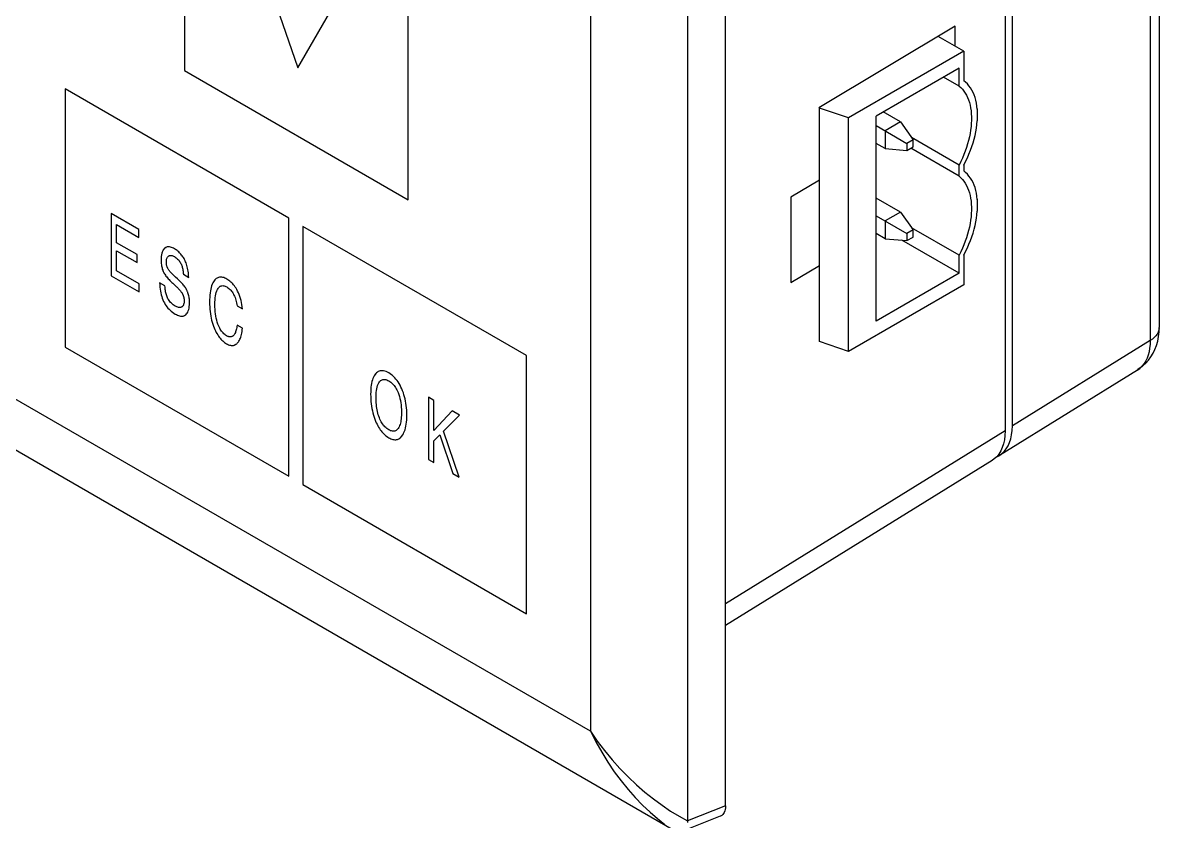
# Model space of a CAD drawing. Extents: x 0 to 420, y 0 to 297.
# Drawn here: x 197.8 to 250.1, y 99 to 135.7 of the extents above; entities that cross this region are included whole.
import ezdxf

# ---------------------------------------------------------------- set-up
doc = ezdxf.new("R2010")
doc.units = 0
doc.header["$LTSCALE"] = 23.1
doc.layers.add('40000_ISO', color=7, linetype='CONTINUOUS')

msp = doc.modelspace()

# ---------------------------------------------------------------- linework, layer by layer
at = {"layer": '40000_ISO', "color": 7, "linetype": 'CONTINUOUS'}
for p, q in [((250.064, 179.209), (250.064, 121.723)), ((249.643, 178.607), (249.643, 121.121)), ((242.967, 174.753), (242.967, 116.964)), ((243.302, 117.2), (243.302, 174.947)), ((230.106, 99.719), (230.106, 168.311)), ((228.357, 167.3), (228.357, 99.033)), ((223.884, 165.531), (223.884, 103.151)), ((223.884, 103.151), (140.021, 151.569)), ((227.652, 98.627), (138.691, 149.988)), ((205.207, 145.42), (205.207, 133.542)), ((208.119, 140.299), (210.417, 133.665)), ((215.494, 127.602), (215.494, 139.481)), ((210.417, 133.665), (212.715, 137.645)), ((240.675, 135.588), (234.394, 131.833)), ((240.675, 134.657), (240.675, 135.588)), ((241.067, 134.431), (239.883, 135.115)), ((241.067, 134.431), (235.765, 131.37)), ((241.067, 134.431), (241.067, 133.072)), ((205.207, 133.542), (215.494, 127.602)), ((240.854, 133.655), (237.036, 131.451)), ((240.854, 132.828), (240.854, 133.655)), ((240.854, 132.828), (240.138, 133.242)), ((241.152, 133.002), (241.067, 133.072)), ((241.232, 132.924), (241.152, 133.002)), ((241.305, 132.839), (241.232, 132.924)), ((210.003, 126.758), (199.715, 132.698)), ((199.715, 132.698), (199.715, 120.819)), ((240.854, 132.828), (240.933, 132.758)), ((240.933, 132.758), (241.005, 132.681)), ((241.005, 132.681), (241.073, 132.596)), ((241.073, 132.596), (241.134, 132.505)), ((241.134, 132.505), (241.19, 132.406)), ((241.19, 132.406), (241.241, 132.301)), ((241.373, 132.746), (241.305, 132.839)), ((241.436, 132.646), (241.373, 132.746)), ((241.492, 132.538), (241.436, 132.646)), ((241.541, 132.424), (241.492, 132.538)), ((241.585, 132.303), (241.541, 132.424)), ((235.765, 131.37), (234.42, 131.818)), ((234.42, 121.073), (234.42, 131.818)), ((241.241, 132.301), (241.285, 132.19)), ((241.285, 132.19), (241.323, 132.073)), ((241.323, 132.073), (241.355, 131.95)), ((241.355, 131.95), (241.381, 131.822)), ((241.381, 131.822), (241.4, 131.689)), ((241.621, 132.177), (241.585, 132.303)), ((241.651, 132.044), (241.621, 132.177)), ((241.674, 131.906), (241.651, 132.044)), ((241.691, 131.762), (241.674, 131.906)), ((235.765, 120.625), (235.765, 131.37)), ((237.036, 122.012), (237.036, 131.451)), ((238.154, 131.181), (237.361, 131.639)), ((241.4, 131.689), (241.413, 131.551)), ((241.413, 131.551), (241.419, 131.409)), ((241.419, 131.409), (241.419, 131.263)), ((241.703, 131.769), (241.689, 131.777)), ((241.691, 131.762), (241.703, 131.769)), ((241.703, 131.23), (241.703, 131.769)), ((237.036, 131.01), (238.45, 130.193)), ((238.154, 131.181), (237.446, 130.773)), ((237.446, 130.773), (237.446, 129.956)), ((238.154, 131.181), (238.733, 130.357)), ((241.381, 130.805), (241.355, 130.648)), ((241.4, 130.961), (241.381, 130.805)), ((241.413, 131.113), (241.4, 130.961)), ((241.419, 131.263), (241.413, 131.113)), ((241.621, 130.729), (241.651, 130.895)), ((241.651, 130.895), (241.674, 131.06)), ((241.674, 131.06), (241.691, 131.223)), ((241.703, 131.23), (241.691, 131.223)), ((238.733, 130.357), (238.45, 130.193)), ((240.854, 129.191), (238.663, 130.457)), ((238.733, 130.03), (238.733, 130.357)), ((241.285, 130.327), (241.241, 130.164)), ((241.323, 130.488), (241.285, 130.327)), ((241.355, 130.648), (241.323, 130.488)), ((241.492, 130.217), (241.541, 130.389)), ((241.541, 130.389), (241.585, 130.559)), ((241.585, 130.559), (241.621, 130.729)), ((237.446, 129.956), (237.036, 130.193)), ((237.446, 129.956), (238.45, 129.867)), ((238.45, 130.193), (238.45, 129.867)), ((238.45, 129.867), (238.733, 130.03)), ((240.854, 128.68), (238.625, 129.968)), ((241.134, 129.838), (241.073, 129.675)), ((241.19, 130.002), (241.134, 129.838)), ((241.241, 130.164), (241.19, 130.002)), ((241.305, 129.701), (241.373, 129.873)), ((241.373, 129.873), (241.436, 130.045)), ((241.436, 130.045), (241.492, 130.217)), ((240.933, 129.352), (240.854, 129.191)), ((240.854, 128.68), (240.854, 129.191)), ((241.005, 129.513), (240.933, 129.352)), ((241.073, 129.675), (241.005, 129.513)), ((241.067, 129.193), (241.152, 129.362)), ((241.067, 129.193), (241.067, 128.924)), ((241.152, 129.362), (241.232, 129.531)), ((241.232, 129.531), (241.305, 129.701)), ((240.854, 128.68), (240.933, 128.61)), ((241.152, 128.854), (241.067, 128.924)), ((241.232, 128.776), (241.152, 128.854)), ((241.305, 128.691), (241.232, 128.776)), ((241.373, 128.598), (241.305, 128.691)), ((234.42, 128.501), (233.102, 127.713)), ((240.933, 128.61), (241.005, 128.533)), ((241.005, 128.533), (241.073, 128.448)), ((241.073, 128.448), (241.134, 128.357)), ((241.134, 128.357), (241.19, 128.258)), ((241.19, 128.258), (241.241, 128.153)), ((241.241, 128.153), (241.285, 128.042)), ((241.436, 128.498), (241.373, 128.598)), ((241.492, 128.391), (241.436, 128.498)), ((241.541, 128.276), (241.492, 128.391)), ((241.585, 128.156), (241.541, 128.276)), ((241.621, 128.029), (241.585, 128.156)), ((233.102, 127.713), (233.102, 123.794)), ((238.154, 127.033), (237.036, 127.679)), ((241.285, 128.042), (241.323, 127.925)), ((241.323, 127.925), (241.355, 127.802)), ((241.355, 127.802), (241.381, 127.674)), ((241.381, 127.674), (241.4, 127.541)), ((241.651, 127.896), (241.621, 128.029)), ((241.674, 127.758), (241.651, 127.896)), ((241.691, 127.614), (241.674, 127.758)), ((241.703, 127.621), (241.689, 127.629)), ((241.4, 127.541), (241.413, 127.403)), ((241.413, 127.403), (241.419, 127.261)), ((241.419, 127.115), (241.413, 126.966)), ((241.419, 127.261), (241.419, 127.115)), ((241.691, 127.614), (241.703, 127.621)), ((241.703, 127.083), (241.703, 127.621)), ((203.098, 126.232), (201.831, 126.963)), ((201.831, 126.963), (201.831, 124.105)), ((210.003, 114.879), (210.003, 126.758)), ((237.036, 126.862), (238.45, 126.046)), ((238.154, 127.033), (237.446, 126.625)), ((237.446, 126.625), (237.446, 125.809)), ((238.154, 127.033), (238.733, 126.209)), ((241.381, 126.657), (241.355, 126.5)), ((241.4, 126.813), (241.381, 126.657)), ((241.413, 126.966), (241.4, 126.813)), ((241.585, 126.412), (241.621, 126.581)), ((241.621, 126.581), (241.651, 126.748)), ((241.651, 126.748), (241.674, 126.912)), ((241.674, 126.912), (241.691, 127.075)), ((241.703, 127.083), (241.691, 127.075)), ((202.077, 126.456), (203.098, 125.867)), ((202.077, 125.62), (202.077, 126.456)), ((203.098, 125.867), (203.098, 126.232)), ((220.938, 120.436), (210.65, 126.376)), ((210.65, 126.376), (210.65, 114.497)), ((238.733, 126.209), (238.45, 126.046)), ((240.854, 125.044), (238.663, 126.309)), ((238.733, 125.882), (238.733, 126.209)), ((241.285, 126.179), (241.241, 126.017)), ((241.323, 126.34), (241.285, 126.179)), ((241.355, 126.5), (241.323, 126.34)), ((241.436, 125.897), (241.492, 126.069)), ((241.492, 126.069), (241.541, 126.241)), ((241.541, 126.241), (241.585, 126.412)), ((203.021, 125.075), (202.077, 125.62)), ((237.446, 125.809), (237.036, 126.046)), ((237.446, 125.809), (238.45, 125.719)), ((240.854, 124.217), (238.216, 125.74)), ((238.45, 126.046), (238.45, 125.719)), ((238.45, 125.719), (238.733, 125.882)), ((241.134, 125.69), (241.073, 125.527)), ((241.19, 125.854), (241.134, 125.69)), ((241.241, 126.017), (241.19, 125.854)), ((241.232, 125.383), (241.305, 125.553)), ((241.305, 125.553), (241.373, 125.725)), ((241.373, 125.725), (241.436, 125.897)), ((202.077, 125.255), (203.021, 124.71)), ((202.077, 124.328), (202.077, 125.255)), ((203.021, 124.71), (203.021, 125.075)), ((204.144, 125.07), (204.133, 124.996)), ((204.159, 125.136), (204.144, 125.07)), ((204.178, 125.196), (204.159, 125.136)), ((204.2, 125.248), (204.178, 125.196)), ((204.226, 125.294), (204.2, 125.248)), ((204.255, 125.334), (204.226, 125.294)), ((204.288, 125.366), (204.255, 125.334)), ((204.288, 125.366), (204.359, 125.407)), ((204.316, 125.388), (204.288, 125.366)), ((204.333, 125.398), (204.316, 125.388)), ((204.346, 125.405), (204.333, 125.398)), ((204.377, 125.418), (204.346, 125.405)), ((204.409, 125.427), (204.377, 125.418)), ((204.443, 125.432), (204.409, 125.427)), ((204.478, 125.433), (204.443, 125.432)), ((204.45, 124.997), (204.471, 125.012)), ((204.471, 125.012), (204.478, 125.016)), ((204.516, 125.43), (204.478, 125.433)), ((204.478, 125.016), (204.494, 125.024)), ((204.494, 125.024), (204.519, 125.033)), ((204.557, 125.422), (204.516, 125.43)), ((204.519, 125.033), (204.545, 125.038)), ((204.545, 125.038), (204.572, 125.039)), ((204.6, 125.41), (204.557, 125.422)), ((204.572, 125.039), (204.601, 125.036)), ((204.645, 125.393), (204.6, 125.41)), ((204.601, 125.036), (204.632, 125.029)), ((204.632, 125.029), (204.665, 125.017)), ((204.693, 125.371), (204.645, 125.393)), ((204.665, 125.017), (204.7, 125.002)), ((204.743, 125.344), (204.693, 125.371)), ((204.786, 125.318), (204.743, 125.344)), ((204.827, 125.29), (204.786, 125.318)), ((204.867, 125.261), (204.827, 125.29)), ((204.905, 125.23), (204.867, 125.261)), ((204.941, 125.199), (204.905, 125.23)), ((204.976, 125.165), (204.941, 125.199)), ((205.009, 125.131), (204.976, 125.165)), ((205.042, 125.095), (205.009, 125.131)), ((205.072, 125.058), (205.042, 125.095)), ((205.102, 125.02), (205.072, 125.058)), ((205.13, 124.98), (205.102, 125.02)), ((240.933, 125.204), (240.854, 125.044)), ((240.854, 124.217), (240.854, 125.044)), ((241.005, 125.366), (240.933, 125.204)), ((241.073, 125.527), (241.005, 125.366)), ((241.067, 125.045), (241.152, 125.214)), ((241.067, 125.045), (241.067, 123.686)), ((241.152, 125.214), (241.232, 125.383)), ((204.127, 124.916), (204.125, 124.828)), ((204.125, 124.828), (204.125, 124.773)), ((204.125, 124.773), (204.128, 124.718)), ((204.133, 124.996), (204.127, 124.916)), ((204.128, 124.718), (204.133, 124.665)), ((204.133, 124.665), (204.139, 124.612)), ((204.139, 124.612), (204.148, 124.561)), ((204.148, 124.561), (204.158, 124.51)), ((204.158, 124.51), (204.17, 124.461)), ((204.37, 124.731), (204.372, 124.778)), ((204.371, 124.706), (204.37, 124.731)), ((204.372, 124.682), (204.371, 124.706)), ((204.372, 124.778), (204.376, 124.821)), ((204.373, 124.658), (204.372, 124.682)), ((204.376, 124.634), (204.373, 124.658)), ((204.376, 124.821), (204.382, 124.861)), ((204.379, 124.61), (204.376, 124.634)), ((204.383, 124.587), (204.379, 124.61)), ((204.382, 124.861), (204.391, 124.896)), ((204.388, 124.565), (204.383, 124.587)), ((204.394, 124.543), (204.388, 124.565)), ((204.391, 124.896), (204.403, 124.927)), ((204.401, 124.521), (204.394, 124.543)), ((204.435, 124.439), (204.401, 124.521)), ((204.403, 124.927), (204.417, 124.954)), ((204.417, 124.954), (204.432, 124.977)), ((204.432, 124.977), (204.45, 124.997)), ((204.7, 125.002), (204.737, 124.982)), ((204.737, 124.982), (204.779, 124.956)), ((204.779, 124.956), (204.819, 124.928)), ((204.819, 124.928), (204.856, 124.899)), ((204.856, 124.899), (204.89, 124.867)), ((204.89, 124.867), (204.922, 124.833)), ((204.922, 124.833), (204.952, 124.798)), ((204.952, 124.798), (204.979, 124.762)), ((204.979, 124.762), (205.005, 124.724)), ((205.005, 124.724), (205.028, 124.684)), ((205.028, 124.684), (205.045, 124.65)), ((205.045, 124.65), (205.062, 124.613)), ((205.062, 124.613), (205.077, 124.575)), ((205.077, 124.575), (205.09, 124.535)), ((205.09, 124.535), (205.102, 124.494)), ((205.102, 124.494), (205.113, 124.451)), ((205.157, 124.938), (205.13, 124.98)), ((205.184, 124.893), (205.157, 124.938)), ((205.209, 124.846), (205.184, 124.893)), ((205.233, 124.797), (205.209, 124.846)), ((205.256, 124.746), (205.233, 124.797)), ((205.278, 124.692), (205.256, 124.746)), ((205.298, 124.635), (205.278, 124.692)), ((205.317, 124.574), (205.298, 124.635)), ((205.334, 124.512), (205.317, 124.574)), ((205.349, 124.448), (205.334, 124.512)), ((233.102, 123.794), (234.42, 124.582)), ((201.831, 124.105), (203.111, 123.366)), ((203.111, 123.731), (202.077, 124.328)), ((204.17, 124.461), (204.184, 124.414)), ((204.184, 124.414), (204.2, 124.367)), ((204.2, 124.367), (204.207, 124.348)), ((204.207, 124.348), (204.214, 124.329)), ((204.214, 124.329), (204.222, 124.311)), ((204.222, 124.311), (204.229, 124.293)), ((204.229, 124.293), (204.237, 124.275)), ((204.237, 124.275), (204.246, 124.258)), ((204.246, 124.258), (204.254, 124.241)), ((204.254, 124.241), (204.263, 124.225)), ((204.263, 124.225), (204.271, 124.209)), ((204.271, 124.209), (204.296, 124.17)), ((204.296, 124.17), (204.323, 124.13)), ((204.323, 124.13), (204.352, 124.09)), ((204.352, 124.09), (204.384, 124.049)), ((204.384, 124.049), (204.419, 124.009)), ((204.419, 124.009), (204.455, 123.968)), ((204.452, 124.412), (204.435, 124.439)), ((204.47, 124.385), (204.452, 124.412)), ((204.455, 123.968), (204.493, 123.926)), ((204.49, 124.357), (204.47, 124.385)), ((204.512, 124.329), (204.49, 124.357)), ((204.535, 124.302), (204.512, 124.329)), ((204.56, 124.274), (204.535, 124.302)), ((204.585, 124.245), (204.56, 124.274)), ((204.612, 124.217), (204.585, 124.245)), ((204.64, 124.188), (204.612, 124.217)), ((204.67, 124.159), (204.64, 124.188)), ((204.7, 124.129), (204.67, 124.159)), ((204.731, 124.099), (204.7, 124.129)), ((204.764, 124.069), (204.731, 124.099)), ((204.798, 124.038), (204.764, 124.069)), ((204.879, 123.964), (204.798, 124.038)), ((204.923, 123.923), (204.879, 123.964)), ((205.113, 124.451), (205.122, 124.407)), ((205.122, 124.407), (205.131, 124.361)), ((205.131, 124.361), (205.138, 124.315)), ((205.138, 124.315), (205.143, 124.267)), ((205.143, 124.267), (205.148, 124.219)), ((205.148, 124.219), (205.151, 124.169)), ((205.151, 124.169), (205.397, 124.027)), ((205.362, 124.382), (205.349, 124.448)), ((205.372, 124.314), (205.362, 124.382)), ((205.381, 124.245), (205.372, 124.314)), ((205.388, 124.174), (205.381, 124.245)), ((205.394, 124.101), (205.388, 124.174)), ((205.397, 124.027), (205.394, 124.101)), ((206.668, 123.972), (206.635, 123.945)), ((206.705, 123.996), (206.668, 123.972)), ((206.737, 124.013), (206.705, 123.996)), ((206.773, 124.026), (206.737, 124.013)), ((206.81, 124.035), (206.773, 124.026)), ((206.847, 124.04), (206.81, 124.035)), ((206.886, 124.041), (206.847, 124.04)), ((206.927, 124.037), (206.886, 124.041)), ((206.968, 124.029), (206.927, 124.037)), ((207.012, 124.017), (206.968, 124.029)), ((207.057, 124), (207.012, 124.017)), ((207.104, 123.979), (207.057, 124)), ((207.153, 123.952), (207.104, 123.979)), ((240.854, 124.217), (237.036, 122.012)), ((203.111, 123.366), (203.111, 123.731)), ((204.307, 123.64), (204.061, 123.782)), ((204.061, 123.782), (204.065, 123.683)), ((204.065, 123.683), (204.072, 123.586)), ((204.072, 123.586), (204.082, 123.492)), ((204.082, 123.492), (204.095, 123.4)), ((204.31, 123.583), (204.307, 123.64)), ((204.314, 123.527), (204.31, 123.583)), ((204.32, 123.472), (204.314, 123.527)), ((204.328, 123.419), (204.32, 123.472)), ((204.493, 123.926), (204.534, 123.885)), ((204.534, 123.885), (204.576, 123.843)), ((204.576, 123.843), (204.619, 123.8)), ((204.619, 123.8), (204.664, 123.757)), ((204.664, 123.757), (204.744, 123.685)), ((204.744, 123.685), (204.775, 123.656)), ((204.775, 123.656), (204.805, 123.627)), ((204.805, 123.627), (204.835, 123.599)), ((204.835, 123.599), (204.863, 123.571)), ((204.863, 123.571), (204.891, 123.543)), ((204.891, 123.543), (204.918, 123.516)), ((204.918, 123.516), (204.944, 123.489)), ((204.966, 123.881), (204.923, 123.923)), ((204.944, 123.489), (204.969, 123.462)), ((205.007, 123.84), (204.966, 123.881)), ((204.969, 123.462), (204.992, 123.435)), ((205.047, 123.8), (205.007, 123.84)), ((205.085, 123.759), (205.047, 123.8)), ((205.121, 123.719), (205.085, 123.759)), ((205.155, 123.678), (205.121, 123.719)), ((205.187, 123.638), (205.155, 123.678)), ((205.216, 123.599), (205.187, 123.638)), ((205.243, 123.559), (205.216, 123.599)), ((205.268, 123.52), (205.243, 123.559)), ((205.279, 123.5), (205.268, 123.52)), ((205.291, 123.479), (205.279, 123.5)), ((205.302, 123.457), (205.291, 123.479)), ((205.312, 123.435), (205.302, 123.457)), ((206.412, 123.491), (206.395, 123.405)), ((206.432, 123.57), (206.412, 123.491)), ((206.454, 123.644), (206.432, 123.57)), ((206.48, 123.711), (206.454, 123.644)), ((206.508, 123.772), (206.48, 123.711)), ((206.539, 123.827), (206.508, 123.772)), ((206.573, 123.876), (206.539, 123.827)), ((206.604, 123.913), (206.573, 123.876)), ((206.635, 123.945), (206.604, 123.913)), ((206.69, 123.404), (206.718, 123.464)), ((206.718, 123.464), (206.749, 123.517)), ((206.749, 123.517), (206.775, 123.552)), ((206.775, 123.552), (206.803, 123.582)), ((206.803, 123.582), (206.833, 123.606)), ((206.833, 123.606), (206.851, 123.618)), ((206.851, 123.618), (206.864, 123.625)), ((206.864, 123.625), (206.896, 123.638)), ((206.896, 123.638), (206.929, 123.646)), ((206.929, 123.646), (206.963, 123.648)), ((206.963, 123.648), (206.997, 123.646)), ((206.997, 123.646), (207.033, 123.639)), ((207.033, 123.639), (207.071, 123.627)), ((207.071, 123.627), (207.11, 123.611)), ((207.11, 123.611), (207.151, 123.589)), ((207.151, 123.589), (207.191, 123.564)), ((207.204, 123.921), (207.153, 123.952)), ((207.191, 123.564), (207.229, 123.536)), ((207.252, 123.888), (207.204, 123.921)), ((207.229, 123.536), (207.265, 123.506)), ((207.298, 123.852), (207.252, 123.888)), ((207.265, 123.506), (207.3, 123.473)), ((207.343, 123.814), (207.298, 123.852)), ((207.3, 123.473), (207.332, 123.438)), ((207.332, 123.438), (207.364, 123.4)), ((207.385, 123.773), (207.343, 123.814)), ((207.426, 123.73), (207.385, 123.773)), ((207.466, 123.684), (207.426, 123.73)), ((207.504, 123.635), (207.466, 123.684)), ((207.542, 123.582), (207.504, 123.635)), ((207.579, 123.525), (207.542, 123.582)), ((207.615, 123.464), (207.579, 123.525)), ((207.65, 123.399), (207.615, 123.464)), ((241.067, 123.686), (235.765, 120.625)), ((204.095, 123.4), (204.112, 123.312)), ((204.112, 123.312), (204.132, 123.226)), ((204.132, 123.226), (204.156, 123.145)), ((204.156, 123.145), (204.182, 123.067)), ((204.182, 123.067), (204.211, 122.992)), ((204.211, 122.992), (204.243, 122.92)), ((204.243, 122.92), (204.279, 122.852)), ((204.337, 123.367), (204.328, 123.419)), ((204.347, 123.316), (204.337, 123.367)), ((204.36, 123.267), (204.347, 123.316)), ((204.373, 123.219), (204.36, 123.267)), ((204.389, 123.173), (204.373, 123.219)), ((204.406, 123.13), (204.389, 123.173)), ((204.425, 123.088), (204.406, 123.13)), ((204.445, 123.049), (204.425, 123.088)), ((204.472, 123.004), (204.445, 123.049)), ((204.501, 122.96), (204.472, 123.004)), ((204.532, 122.918), (204.501, 122.96)), ((204.566, 122.879), (204.532, 122.918)), ((204.992, 123.435), (205.015, 123.409)), ((205.015, 123.409), (205.037, 123.382)), ((205.037, 123.382), (205.057, 123.356)), ((205.057, 123.356), (205.076, 123.329)), ((205.076, 123.329), (205.093, 123.303)), ((205.093, 123.303), (205.1, 123.291)), ((205.1, 123.291), (205.107, 123.279)), ((205.107, 123.279), (205.114, 123.266)), ((205.114, 123.266), (205.12, 123.253)), ((205.12, 123.253), (205.127, 123.239)), ((205.127, 123.239), (205.133, 123.226)), ((205.133, 123.226), (205.138, 123.211)), ((205.138, 123.211), (205.144, 123.197)), ((205.144, 123.197), (205.15, 123.182)), ((205.15, 123.182), (205.158, 123.159)), ((205.158, 123.159), (205.165, 123.135)), ((205.165, 123.135), (205.171, 123.111)), ((205.171, 123.111), (205.176, 123.086)), ((205.176, 123.086), (205.181, 123.061)), ((205.181, 123.061), (205.184, 123.036)), ((205.184, 123.036), (205.187, 123.01)), ((205.187, 123.01), (205.188, 122.984)), ((205.189, 122.958), (205.187, 122.907)), ((205.188, 122.984), (205.189, 122.958)), ((205.323, 123.412), (205.312, 123.435)), ((205.333, 123.389), (205.323, 123.412)), ((205.343, 123.365), (205.333, 123.389)), ((205.352, 123.341), (205.343, 123.365)), ((205.361, 123.316), (205.352, 123.341)), ((205.377, 123.27), (205.361, 123.316)), ((205.391, 123.222), (205.377, 123.27)), ((205.402, 123.173), (205.391, 123.222)), ((205.412, 123.123), (205.402, 123.173)), ((205.42, 123.071), (205.412, 123.123)), ((205.427, 123.019), (205.42, 123.071)), ((205.431, 122.966), (205.427, 123.019)), ((205.434, 122.912), (205.431, 122.966)), ((206.358, 123.003), (206.357, 122.887)), ((206.363, 123.112), (206.358, 123.003)), ((206.371, 123.216), (206.363, 123.112)), ((206.381, 123.313), (206.371, 123.216)), ((206.395, 123.405), (206.381, 123.313)), ((206.604, 122.888), (206.61, 122.992)), ((206.61, 122.992), (206.618, 123.088)), ((206.618, 123.088), (206.631, 123.178)), ((206.631, 123.178), (206.647, 123.261)), ((206.647, 123.261), (206.667, 123.336)), ((206.667, 123.336), (206.69, 123.404)), ((207.364, 123.4), (207.395, 123.357)), ((207.395, 123.357), (207.426, 123.312)), ((207.426, 123.312), (207.455, 123.263)), ((207.455, 123.263), (207.482, 123.213)), ((207.482, 123.213), (207.507, 123.16)), ((207.507, 123.16), (207.53, 123.104)), ((207.53, 123.104), (207.551, 123.046)), ((207.551, 123.046), (207.57, 122.984)), ((207.57, 122.984), (207.587, 122.921)), ((207.587, 122.921), (207.602, 122.855)), ((207.689, 123.32), (207.65, 123.399)), ((207.725, 123.237), (207.689, 123.32)), ((207.757, 123.152), (207.725, 123.237)), ((207.786, 123.063), (207.757, 123.152)), ((207.811, 122.971), (207.786, 123.063)), ((207.833, 122.877), (207.811, 122.971)), ((204.279, 122.852), (204.317, 122.787)), ((204.317, 122.787), (204.357, 122.727)), ((204.357, 122.727), (204.399, 122.67)), ((204.399, 122.67), (204.444, 122.615)), ((204.444, 122.615), (204.492, 122.564)), ((204.492, 122.564), (204.542, 122.516)), ((204.542, 122.516), (204.595, 122.47)), ((204.602, 122.841), (204.566, 122.879)), ((204.595, 122.47), (204.653, 122.426)), ((204.641, 122.806), (204.602, 122.841)), ((204.682, 122.772), (204.641, 122.806)), ((204.653, 122.426), (204.714, 122.383)), ((204.727, 122.74), (204.682, 122.772)), ((204.774, 122.711), (204.727, 122.74)), ((204.816, 122.689), (204.774, 122.711)), ((204.856, 122.671), (204.816, 122.689)), ((204.893, 122.657), (204.856, 122.671)), ((204.928, 122.648), (204.893, 122.657)), ((204.961, 122.643), (204.928, 122.648)), ((204.992, 122.643), (204.961, 122.643)), ((205.021, 122.646), (204.992, 122.643)), ((205.049, 122.654), (205.021, 122.646)), ((205.075, 122.666), (205.049, 122.654)), ((205.078, 122.667), (205.075, 122.666)), ((205.097, 122.68), (205.078, 122.667)), ((205.118, 122.699), (205.097, 122.68)), ((205.136, 122.723), (205.118, 122.699)), ((205.152, 122.751), (205.136, 122.723)), ((205.165, 122.783), (205.152, 122.751)), ((205.175, 122.82), (205.165, 122.783)), ((205.183, 122.861), (205.175, 122.82)), ((205.187, 122.907), (205.183, 122.861)), ((205.328, 122.386), (205.355, 122.433)), ((205.355, 122.433), (205.379, 122.486)), ((205.379, 122.486), (205.398, 122.545)), ((205.398, 122.545), (205.414, 122.612)), ((205.414, 122.612), (205.425, 122.686)), ((205.425, 122.686), (205.432, 122.768)), ((205.432, 122.768), (205.435, 122.857)), ((205.435, 122.857), (205.434, 122.912)), ((206.357, 122.887), (206.358, 122.776)), ((206.358, 122.776), (206.363, 122.667)), ((206.363, 122.667), (206.37, 122.56)), ((206.37, 122.56), (206.381, 122.455)), ((206.381, 122.455), (206.394, 122.352)), ((206.603, 122.778), (206.604, 122.888)), ((206.604, 122.667), (206.603, 122.778)), ((206.609, 122.558), (206.604, 122.667)), ((206.618, 122.451), (206.609, 122.558)), ((206.63, 122.348), (206.618, 122.451)), ((207.602, 122.855), (207.614, 122.788)), ((207.614, 122.788), (207.625, 122.718)), ((207.625, 122.718), (207.871, 122.576)), ((207.849, 122.779), (207.833, 122.877)), ((207.862, 122.679), (207.849, 122.779)), ((207.871, 122.576), (207.862, 122.679)), ((204.714, 122.383), (204.78, 122.343)), ((204.78, 122.343), (204.834, 122.314)), ((204.834, 122.314), (204.885, 122.29)), ((204.885, 122.29), (204.934, 122.271)), ((204.934, 122.271), (204.979, 122.257)), ((204.979, 122.257), (205.022, 122.249)), ((205.022, 122.249), (205.063, 122.245)), ((205.063, 122.245), (205.101, 122.245)), ((205.101, 122.245), (205.136, 122.25)), ((205.136, 122.25), (205.17, 122.259)), ((205.17, 122.259), (205.202, 122.272)), ((205.202, 122.272), (205.218, 122.281)), ((205.218, 122.281), (205.233, 122.29)), ((205.233, 122.29), (205.262, 122.312)), ((205.262, 122.312), (205.297, 122.346)), ((205.297, 122.346), (205.328, 122.386)), ((206.394, 122.352), (206.41, 122.252)), ((206.41, 122.252), (206.43, 122.154)), ((206.43, 122.154), (206.452, 122.058)), ((206.452, 122.058), (206.477, 121.965)), ((206.477, 121.965), (206.504, 121.875)), ((206.504, 121.875), (206.534, 121.788)), ((206.646, 122.247), (206.63, 122.348)), ((206.665, 122.149), (206.646, 122.247)), ((206.688, 122.054), (206.665, 122.149)), ((206.715, 121.963), (206.688, 122.054)), ((206.745, 121.875), (206.715, 121.963)), ((206.77, 121.812), (206.745, 121.875)), ((206.534, 121.788), (206.567, 121.704)), ((206.567, 121.704), (206.598, 121.633)), ((206.598, 121.633), (206.629, 121.565)), ((206.629, 121.565), (206.662, 121.501)), ((206.662, 121.501), (206.696, 121.44)), ((206.696, 121.44), (206.732, 121.383)), ((206.732, 121.383), (206.768, 121.329)), ((206.796, 121.752), (206.77, 121.812)), ((206.823, 121.696), (206.796, 121.752)), ((206.852, 121.644), (206.823, 121.696)), ((206.883, 121.595), (206.852, 121.644)), ((206.914, 121.55), (206.883, 121.595)), ((206.947, 121.509), (206.914, 121.55)), ((206.981, 121.471), (206.947, 121.509)), ((207.017, 121.436), (206.981, 121.471)), ((207.055, 121.403), (207.017, 121.436)), ((207.095, 121.373), (207.055, 121.403)), ((207.137, 121.347), (207.095, 121.373)), ((207.167, 121.33), (207.137, 121.347)), ((207.448, 121.346), (207.425, 121.329)), ((207.47, 121.368), (207.448, 121.346)), ((207.491, 121.393), (207.47, 121.368)), ((207.51, 121.422), (207.491, 121.393)), ((207.528, 121.455), (207.51, 121.422)), ((207.544, 121.492), (207.528, 121.455)), ((207.559, 121.531), (207.544, 121.492)), ((207.573, 121.574), (207.559, 121.531)), ((207.585, 121.62), (207.573, 121.574)), ((207.597, 121.668), (207.585, 121.62)), ((207.607, 121.719), (207.597, 121.668)), ((207.617, 121.773), (207.607, 121.719)), ((207.625, 121.829), (207.617, 121.773)), ((207.871, 121.687), (207.625, 121.829)), ((207.813, 121.343), (207.827, 121.405)), ((207.827, 121.405), (207.841, 121.47)), ((207.841, 121.47), (207.852, 121.538)), ((207.852, 121.538), (207.862, 121.611)), ((207.862, 121.611), (207.871, 121.687)), ((249.971, 121.423), (249.91, 121.34)), ((250.017, 121.508), (249.971, 121.423)), ((250.048, 121.596), (250.017, 121.508)), ((250.033, 121.306), (250.057, 121.525)), ((250.063, 121.685), (250.048, 121.596)), ((250.057, 121.525), (250.064, 121.722)), ((206.768, 121.329), (206.805, 121.279)), ((206.805, 121.279), (206.843, 121.233)), ((206.843, 121.233), (206.881, 121.189)), ((206.881, 121.189), (206.921, 121.148)), ((206.921, 121.148), (206.962, 121.109)), ((206.962, 121.109), (207.005, 121.073)), ((207.005, 121.073), (207.049, 121.039)), ((207.049, 121.039), (207.096, 121.008)), ((207.096, 121.008), (207.144, 120.978)), ((207.144, 120.978), (207.19, 120.953)), ((207.197, 121.317), (207.167, 121.33)), ((207.19, 120.953), (207.234, 120.933)), ((207.225, 121.307), (207.197, 121.317)), ((207.252, 121.299), (207.225, 121.307)), ((207.234, 120.933), (207.276, 120.917)), ((207.279, 121.294), (207.252, 121.299)), ((207.276, 120.917), (207.316, 120.906)), ((207.304, 121.293), (207.279, 121.294)), ((207.33, 121.294), (207.304, 121.293)), ((207.316, 120.906), (207.353, 120.899)), ((207.354, 121.298), (207.33, 121.294)), ((207.353, 120.899), (207.389, 120.896)), ((207.379, 121.305), (207.354, 121.298)), ((207.402, 121.315), (207.379, 121.305)), ((207.389, 120.896), (207.424, 120.897)), ((207.412, 121.32), (207.402, 121.315)), ((207.425, 121.329), (207.412, 121.32)), ((207.424, 120.897), (207.458, 120.902)), ((207.458, 120.902), (207.489, 120.91)), ((207.489, 120.91), (207.56, 120.951)), ((207.489, 120.91), (207.52, 120.922)), ((207.52, 120.922), (207.552, 120.938)), ((207.552, 120.938), (207.579, 120.956)), ((207.579, 120.956), (207.607, 120.978)), ((207.607, 120.978), (207.634, 121.003)), ((207.634, 121.003), (207.661, 121.032)), ((207.661, 121.032), (207.686, 121.064)), ((207.686, 121.064), (207.711, 121.1)), ((207.711, 121.1), (207.734, 121.14)), ((207.734, 121.14), (207.756, 121.184)), ((207.756, 121.184), (207.777, 121.233)), ((207.777, 121.233), (207.796, 121.286)), ((207.796, 121.286), (207.813, 121.343)), ((235.765, 120.625), (234.42, 121.073)), ((249.643, 121.121), (243.302, 117.2)), ((249.638, 120.942), (249.622, 120.771)), ((249.643, 121.121), (249.638, 120.942)), ((249.745, 121.189), (249.643, 121.121)), ((249.834, 121.262), (249.745, 121.189)), ((249.91, 121.34), (249.834, 121.262)), ((249.863, 120.712), (249.935, 120.899)), ((249.935, 120.899), (249.991, 121.096)), ((249.991, 121.096), (250.033, 121.306)), ((199.715, 120.819), (210.003, 114.879)), ((220.938, 108.558), (220.938, 120.436)), ((249.502, 120.314), (249.439, 120.183)), ((249.553, 120.456), (249.502, 120.314)), ((249.593, 120.609), (249.553, 120.456)), ((249.568, 120.222), (249.679, 120.373)), ((249.622, 120.771), (249.593, 120.609)), ((249.679, 120.373), (249.777, 120.537)), ((249.777, 120.537), (249.863, 120.712)), ((249.054, 119.768), (249.17, 119.845)), ((249.084, 119.787), (249.055, 119.768)), ((249.188, 119.866), (249.084, 119.787)), ((249.17, 119.845), (249.312, 119.957)), ((249.281, 119.958), (249.188, 119.866)), ((249.365, 120.065), (249.281, 119.958)), ((249.312, 119.957), (249.446, 120.083)), ((249.439, 120.183), (249.365, 120.065)), ((249.446, 120.083), (249.568, 120.222)), ((213.851, 119.312), (213.83, 119.237)), ((213.875, 119.38), (213.851, 119.312)), ((213.901, 119.443), (213.875, 119.38)), ((213.931, 119.5), (213.901, 119.443)), ((213.963, 119.55), (213.931, 119.5)), ((213.998, 119.594), (213.963, 119.55)), ((214.038, 119.635), (213.998, 119.594)), ((213.998, 119.594), (214.033, 119.615)), ((214.08, 119.669), (214.038, 119.635)), ((214.108, 119.687), (214.08, 119.669)), ((214.124, 119.696), (214.108, 119.687)), ((214.168, 119.715), (214.124, 119.696)), ((214.214, 119.728), (214.168, 119.715)), ((214.173, 119.223), (214.202, 119.256)), ((214.202, 119.256), (214.232, 119.284)), ((214.262, 119.734), (214.214, 119.728)), ((214.232, 119.284), (214.265, 119.306)), ((214.312, 119.734), (214.262, 119.734)), ((214.265, 119.306), (214.296, 119.322)), ((214.296, 119.322), (214.33, 119.332)), ((214.364, 119.728), (214.312, 119.734)), ((214.33, 119.332), (214.365, 119.338)), ((214.419, 119.715), (214.364, 119.728)), ((214.365, 119.338), (214.401, 119.338)), ((214.401, 119.338), (214.438, 119.334)), ((214.478, 119.695), (214.419, 119.715)), ((214.438, 119.334), (214.476, 119.325)), ((214.476, 119.325), (214.517, 119.312)), ((214.54, 119.668), (214.478, 119.695)), ((214.517, 119.312), (214.56, 119.293)), ((214.605, 119.634), (214.54, 119.668)), ((214.56, 119.293), (214.605, 119.269)), ((214.666, 119.595), (214.605, 119.634)), ((214.605, 119.269), (214.651, 119.24)), ((214.725, 119.553), (214.666, 119.595)), ((214.782, 119.508), (214.725, 119.553)), ((214.836, 119.459), (214.782, 119.508)), ((214.887, 119.407), (214.836, 119.459)), ((214.937, 119.35), (214.887, 119.407)), ((214.986, 119.288), (214.937, 119.35)), ((215.033, 119.221), (214.986, 119.288)), ((249.055, 119.768), (242.707, 115.842)), ((213.774, 118.768), (213.772, 118.656)), ((213.779, 118.874), (213.774, 118.768)), ((213.787, 118.974), (213.779, 118.874)), ((213.798, 119.067), (213.787, 118.974)), ((213.813, 119.155), (213.798, 119.067)), ((213.83, 119.237), (213.813, 119.155)), ((214.02, 118.632), (214.026, 118.731)), ((214.026, 118.731), (214.035, 118.823)), ((214.035, 118.823), (214.049, 118.908)), ((214.049, 118.908), (214.067, 118.986)), ((214.067, 118.986), (214.088, 119.056)), ((214.088, 119.056), (214.113, 119.119)), ((214.113, 119.119), (214.141, 119.175)), ((214.141, 119.175), (214.173, 119.223)), ((214.651, 119.24), (214.696, 119.208)), ((214.696, 119.208), (214.737, 119.173)), ((214.737, 119.173), (214.777, 119.136)), ((214.777, 119.136), (214.814, 119.096)), ((214.814, 119.096), (214.849, 119.054)), ((214.849, 119.054), (214.883, 119.008)), ((214.883, 119.008), (214.916, 118.959)), ((214.916, 118.959), (214.947, 118.907)), ((214.947, 118.907), (214.977, 118.851)), ((214.977, 118.851), (215.006, 118.79)), ((215.006, 118.79), (215.034, 118.726)), ((215.079, 119.149), (215.033, 119.221)), ((215.124, 119.07), (215.079, 119.149)), ((215.167, 118.985), (215.124, 119.07)), ((215.209, 118.895), (215.167, 118.985)), ((215.244, 118.811), (215.209, 118.895)), ((215.276, 118.723), (215.244, 118.811)), ((213.772, 118.656), (213.774, 118.54)), ((213.774, 118.54), (213.779, 118.426)), ((213.779, 118.426), (213.787, 118.315)), ((213.787, 118.315), (213.798, 118.205)), ((214.018, 118.525), (214.02, 118.632)), ((214.019, 118.436), (214.018, 118.525)), ((214.022, 118.348), (214.019, 118.436)), ((214.027, 118.261), (214.022, 118.348)), ((214.034, 118.176), (214.027, 118.261)), ((215.034, 118.726), (215.066, 118.641)), ((215.066, 118.641), (215.095, 118.552)), ((215.095, 118.552), (215.12, 118.46)), ((215.12, 118.46), (215.141, 118.364)), ((215.141, 118.364), (215.159, 118.266)), ((215.159, 118.266), (215.173, 118.164)), ((215.306, 118.633), (215.276, 118.723)), ((215.333, 118.539), (215.306, 118.633)), ((215.357, 118.442), (215.333, 118.539)), ((215.378, 118.342), (215.357, 118.442)), ((215.396, 118.24), (215.378, 118.342)), ((215.41, 118.136), (215.396, 118.24)), ((216.686, 118.37), (216.441, 118.512)), ((216.441, 118.512), (216.441, 115.654)), ((216.686, 116.985), (216.686, 118.37)), ((213.798, 118.205), (213.813, 118.098)), ((213.813, 118.098), (213.831, 117.993)), ((213.831, 117.993), (213.852, 117.891)), ((213.852, 117.891), (213.876, 117.791)), ((213.876, 117.791), (213.903, 117.694)), ((213.903, 117.694), (213.932, 117.601)), ((214.044, 118.094), (214.034, 118.176)), ((214.055, 118.012), (214.044, 118.094)), ((214.069, 117.933), (214.055, 118.012)), ((214.085, 117.856), (214.069, 117.933)), ((214.103, 117.781), (214.085, 117.856)), ((214.124, 117.709), (214.103, 117.781)), ((214.147, 117.639), (214.124, 117.709)), ((215.173, 118.164), (215.183, 118.06)), ((215.183, 118.06), (215.188, 117.954)), ((215.189, 117.758), (215.186, 117.675)), ((215.188, 117.954), (215.19, 117.845)), ((215.19, 117.845), (215.189, 117.758)), ((215.422, 118.029), (215.41, 118.136)), ((215.43, 117.92), (215.422, 118.029)), ((215.435, 117.808), (215.43, 117.92)), ((215.434, 117.581), (215.436, 117.695)), ((215.436, 117.695), (215.435, 117.808)), ((217.526, 117.885), (216.686, 116.985)), ((217.125, 116.953), (217.856, 117.695)), ((217.856, 117.695), (217.526, 117.885)), ((213.932, 117.601), (213.964, 117.51)), ((213.964, 117.51), (213.999, 117.422)), ((213.999, 117.422), (214.032, 117.346)), ((214.032, 117.346), (214.066, 117.274)), ((214.066, 117.274), (214.101, 117.205)), ((214.101, 117.205), (214.138, 117.141)), ((214.172, 117.571), (214.147, 117.639)), ((214.199, 117.506), (214.172, 117.571)), ((214.228, 117.445), (214.199, 117.506)), ((214.258, 117.387), (214.228, 117.445)), ((214.29, 117.334), (214.258, 117.387)), ((214.322, 117.285), (214.29, 117.334)), ((214.356, 117.238), (214.322, 117.285)), ((214.392, 117.195), (214.356, 117.238)), ((214.429, 117.155), (214.392, 117.195)), ((215.084, 117.162), (215.062, 117.117)), ((215.105, 117.21), (215.084, 117.162)), ((215.123, 117.264), (215.105, 117.21)), ((215.139, 117.322), (215.123, 117.264)), ((215.153, 117.384), (215.139, 117.322)), ((215.164, 117.451), (215.153, 117.384)), ((215.174, 117.522), (215.164, 117.451)), ((215.181, 117.596), (215.174, 117.522)), ((215.186, 117.675), (215.181, 117.596)), ((215.377, 117.101), (215.395, 117.185)), ((215.395, 117.185), (215.41, 117.275)), ((215.41, 117.275), (215.421, 117.371)), ((215.421, 117.371), (215.429, 117.473)), ((215.429, 117.473), (215.434, 117.581)), ((243.294, 116.989), (243.302, 117.2)), ((214.138, 117.141), (214.176, 117.079)), ((214.176, 117.079), (214.214, 117.022)), ((214.214, 117.022), (214.253, 116.969)), ((214.253, 116.969), (214.293, 116.919)), ((214.293, 116.919), (214.334, 116.873)), ((214.334, 116.873), (214.375, 116.83)), ((214.375, 116.83), (214.417, 116.79)), ((214.417, 116.79), (214.461, 116.753)), ((214.469, 117.117), (214.429, 117.155)), ((214.461, 116.753), (214.507, 116.718)), ((214.511, 117.082), (214.469, 117.117)), ((214.507, 116.718), (214.555, 116.685)), ((214.556, 117.049), (214.511, 117.082)), ((214.555, 116.685), (214.604, 116.655)), ((214.604, 117.019), (214.556, 117.049)), ((214.649, 116.995), (214.604, 117.019)), ((214.604, 116.655), (214.655, 116.627)), ((214.692, 116.977), (214.649, 116.995)), ((214.734, 116.963), (214.692, 116.977)), ((214.773, 116.954), (214.734, 116.963)), ((214.81, 116.951), (214.773, 116.954)), ((214.846, 116.952), (214.81, 116.951)), ((214.882, 116.959), (214.846, 116.952)), ((214.916, 116.971), (214.882, 116.959)), ((214.938, 116.982), (214.916, 116.971)), ((214.948, 116.989), (214.938, 116.982)), ((214.979, 117.012), (214.948, 116.989)), ((215.009, 117.042), (214.979, 117.012)), ((215.037, 117.078), (215.009, 117.042)), ((215.062, 117.117), (215.037, 117.078)), ((215.11, 116.627), (215.144, 116.655)), ((215.144, 116.655), (215.177, 116.687)), ((215.177, 116.687), (215.209, 116.724)), ((215.209, 116.724), (215.244, 116.772)), ((215.244, 116.772), (215.276, 116.827)), ((215.276, 116.827), (215.305, 116.887)), ((215.305, 116.887), (215.332, 116.952)), ((215.332, 116.952), (215.356, 117.023)), ((215.356, 117.023), (215.377, 117.101)), ((216.686, 116.509), (216.961, 116.788)), ((216.961, 116.788), (217.556, 115.01)), ((217.845, 114.843), (217.125, 116.953)), ((242.967, 116.964), (230.106, 109.011)), ((242.959, 116.753), (242.935, 116.555)), ((242.967, 116.964), (242.959, 116.753)), ((243.23, 116.608), (243.269, 116.791)), ((243.269, 116.791), (243.294, 116.989)), ((214.655, 116.627), (214.704, 116.604)), ((214.704, 116.604), (214.752, 116.586)), ((214.752, 116.586), (214.798, 116.573)), ((214.798, 116.573), (214.841, 116.565)), ((214.841, 116.565), (214.884, 116.561)), ((214.884, 116.561), (214.924, 116.561)), ((214.924, 116.561), (214.963, 116.565)), ((214.963, 116.565), (215.002, 116.574)), ((215.002, 116.574), (215.039, 116.587)), ((215.039, 116.587), (215.075, 116.605)), ((215.075, 116.605), (215.079, 116.607)), ((215.079, 116.607), (215.11, 116.627)), ((216.686, 115.512), (216.686, 116.509)), ((242.839, 116.201), (242.768, 116.043)), ((242.895, 116.372), (242.839, 116.201)), ((242.935, 116.555), (242.895, 116.372)), ((242.919, 116.017), (243.018, 116.139)), ((243.018, 116.139), (243.103, 116.279)), ((243.103, 116.279), (243.174, 116.437)), ((243.174, 116.437), (243.23, 116.608)), ((216.441, 115.654), (216.686, 115.512)), ((242.372, 115.606), (230.106, 108.022)), ((242.471, 115.676), (242.372, 115.606)), ((242.584, 115.781), (242.471, 115.676)), ((242.582, 115.78), (242.681, 115.827)), ((242.683, 115.903), (242.584, 115.781)), ((242.681, 115.827), (242.707, 115.842)), ((242.768, 116.043), (242.683, 115.903)), ((242.707, 115.842), (242.805, 115.912)), ((242.805, 115.912), (242.919, 116.017)), ((217.556, 115.01), (217.845, 114.843)), ((210.65, 114.497), (220.938, 108.558)), ((223.884, 103.151), (224.201, 102.699)), ((223.884, 103.151), (224.136, 102.661)), ((224.136, 102.661), (224.404, 102.188)), ((224.201, 102.699), (224.534, 102.263)), ((224.404, 102.188), (224.686, 101.731)), ((224.534, 102.263), (224.882, 101.844)), ((224.686, 101.731), (224.985, 101.292)), ((224.882, 101.844), (225.244, 101.442)), ((224.985, 101.292), (225.297, 100.871)), ((225.244, 101.442), (225.618, 101.057)), ((225.618, 101.057), (226.001, 100.694)), ((225.297, 100.871), (225.619, 100.474)), ((225.619, 100.474), (225.949, 100.1)), ((226.001, 100.694), (226.39, 100.355)), ((225.949, 100.1), (226.287, 99.75)), ((226.39, 100.355), (226.785, 100.037)), ((226.785, 100.037), (227.181, 99.746)), ((226.287, 99.75), (226.629, 99.427)), ((226.629, 99.427), (226.972, 99.132)), ((227.181, 99.746), (227.575, 99.481)), ((227.575, 99.481), (227.968, 99.241)), ((230.106, 99.719), (228.357, 99.033)), ((230.046, 99.422), (230.012, 99.366)), ((230.072, 99.486), (230.046, 99.422)), ((230.091, 99.557), (230.072, 99.486)), ((230.102, 99.634), (230.091, 99.557)), ((230.106, 99.719), (230.102, 99.634)), ((226.972, 99.132), (227.316, 98.864)), ((227.968, 99.241), (228.357, 99.025)), ((229.855, 99.24), (228.087, 98.548)), ((228.357, 99.034), (228.35, 98.95)), ((229.874, 99.248), (229.855, 99.24)), ((229.926, 99.278), (229.874, 99.248)), ((229.972, 99.317), (229.926, 99.278)), ((230.012, 99.366), (229.972, 99.317))]:
    msp.add_line(p, q, dxfattribs=at)

doc.saveas('drawing.dxf')
